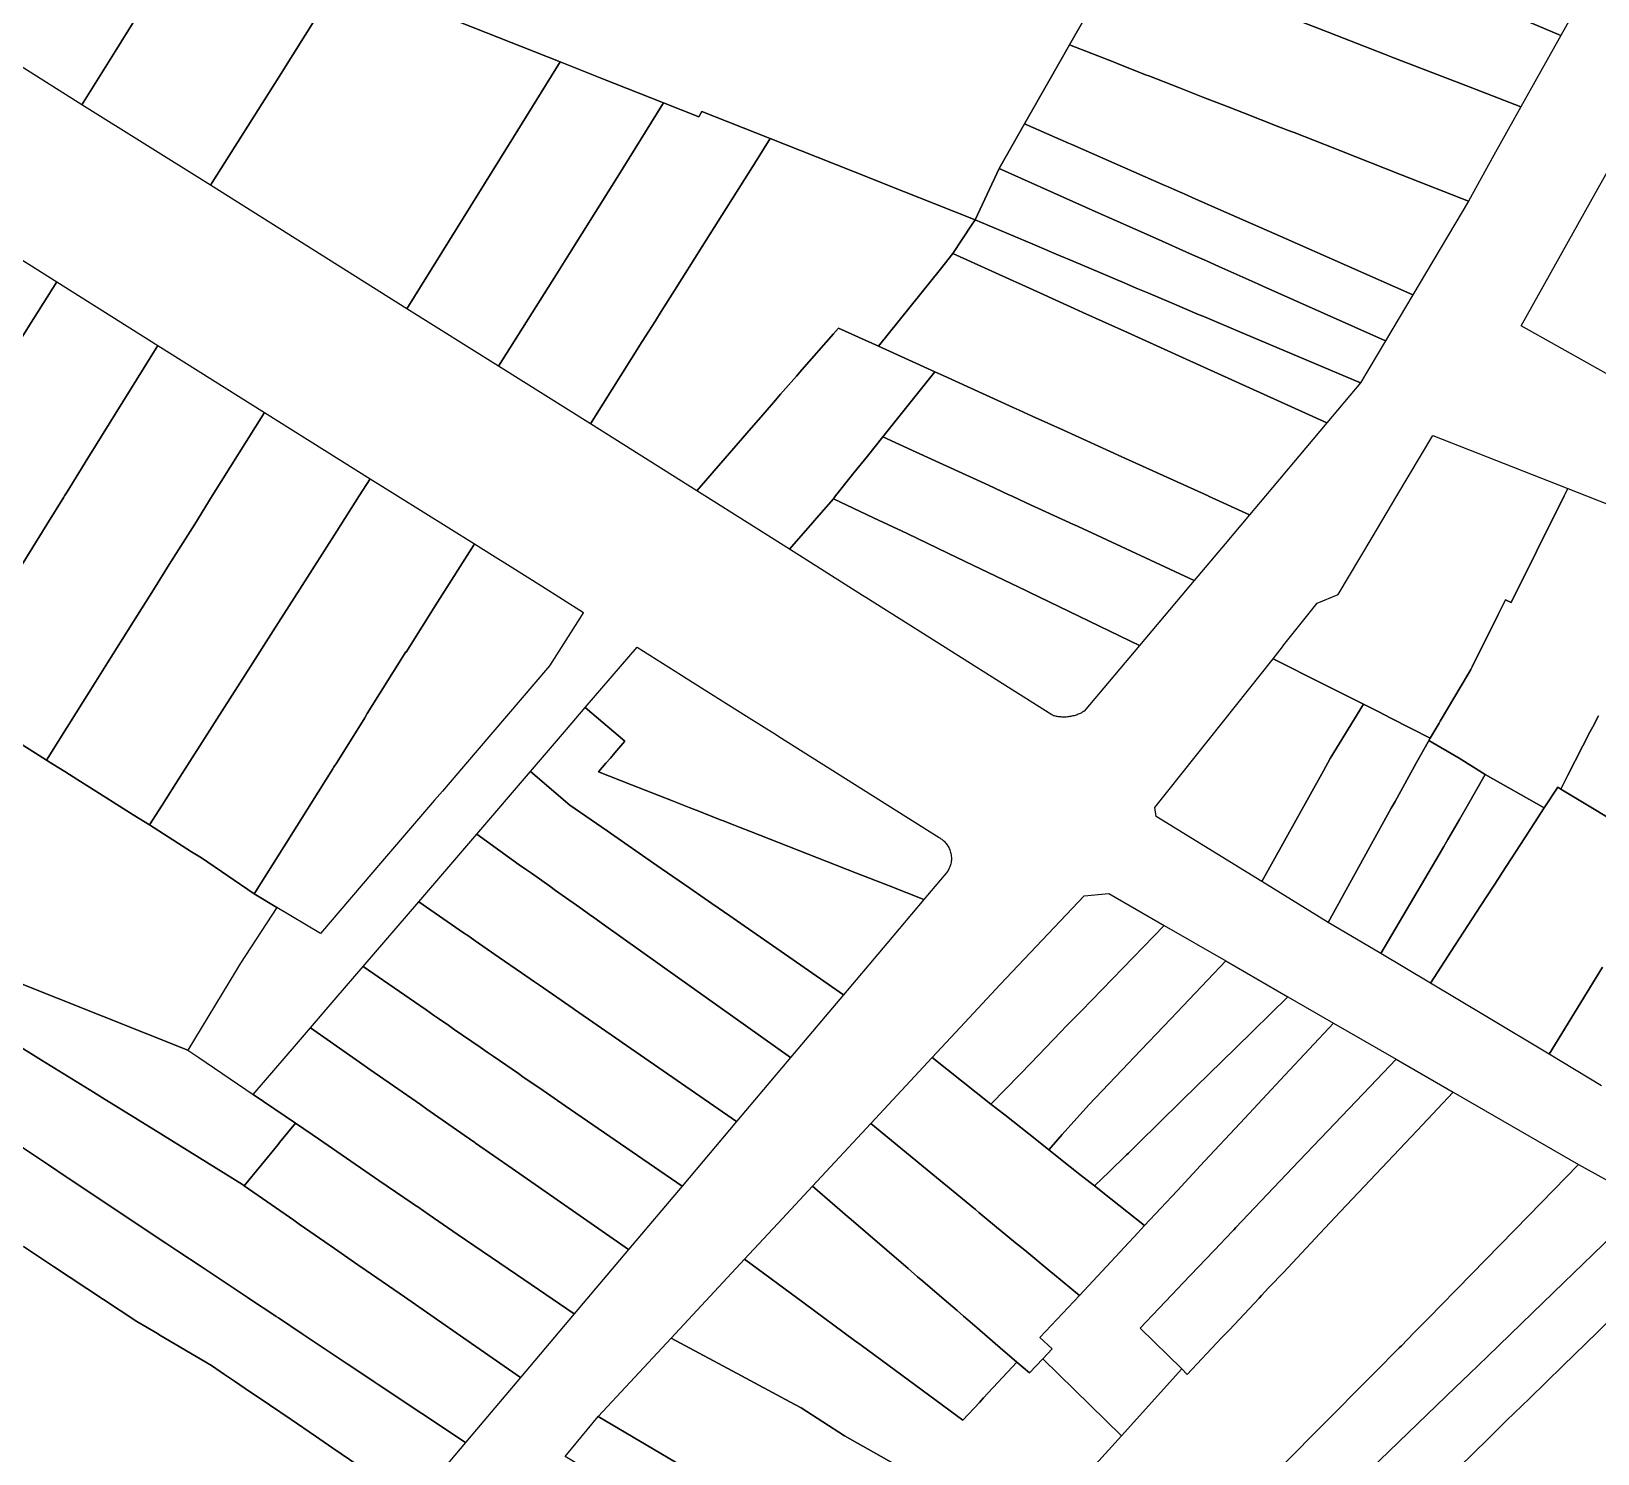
# Model space of a CAD drawing. Header units: metres. Extents: x 3 to 1005126, y 39 to 4383651.
# Drawn here: x 490286.3 to 490400.9, y 4371225.2 to 4371329.2 of the extents above; entities that cross this region are included whole.
import ezdxf

# ---------------------------------------------------------------- set-up
doc = ezdxf.new("R2010")
doc.units = ezdxf.units.M
doc.header["$MEASUREMENT"] = 0
doc.layers.add('TM_Llucmajor', color=7, linetype='Continuous')

msp = doc.modelspace()

# ---------------------------------------------------------------- linework, layer by layer
at = {"layer": 'TM_Llucmajor', "linetype": 'Continuous', "flags": 128}
for points in [[(490290.05, 4371323.83), (490280.62, 4371329.76), (490283.33, 4371334), (490284.89, 4371336.43), (490285.51, 4371337.41), (490288.17, 4371341.58), (490292.08, 4371340.03), (490292.46, 4371339.88), (490295.13, 4371338.82), (490296.61, 4371338.23), (490298.52, 4371337.47), (490297.32, 4371335.53), (490296.71, 4371334.56), (490294.91, 4371331.66), (490292.47, 4371327.73), (490290.05, 4371323.83)], [(490299.44, 4371317.94), (490290.05, 4371323.83), (490292.47, 4371327.73), (490294.91, 4371331.66), (490296.71, 4371334.56), (490297.32, 4371335.53), (490298.52, 4371337.47), (490301.8, 4371336.17), (490306.54, 4371334.29), (490306.85, 4371334.17), (490309.12, 4371333.27), (490308.11, 4371331.66), (490307.51, 4371330.72), (490307.4, 4371330.55), (490304.44, 4371325.85), (490299.44, 4371317.94)], [(490408.3, 4371300.35), (490395.26, 4371307.67), (490400.35, 4371316.74), (490403.59, 4371322.5), (490406.01, 4371326.54), (490409.94, 4371333.72), (490412.12, 4371337.7), (490419.84, 4371332.94), (490419.91, 4371332.9), (490423.3, 4371330.81), (490423.78, 4371330.52), (490421.86, 4371326.38), (490421.7, 4371326.02), (490418.51, 4371319.13), (490416.49, 4371315.44), (490416.32, 4371315.13), (490415.78, 4371314.15), (490413.36, 4371309.72), (490408.3, 4371300.35)], [(490313.8, 4371308.92), (490299.44, 4371317.94), (490304.44, 4371325.85), (490307.4, 4371330.55), (490307.51, 4371330.72), (490308.11, 4371331.66), (490309.12, 4371333.27), (490312.3, 4371332.01), (490325.02, 4371326.96), (490321.6, 4371321.46), (490313.8, 4371308.92)], [(490362.41, 4371320.91), (490362.17, 4371321.02), (490358.97, 4371322.43), (490360.74, 4371325.54), (490362.26, 4371328.21), (490365.52, 4371326.93), (490365.85, 4371326.8), (490367.88, 4371326), (490368.04, 4371325.94), (490370.28, 4371325.07), (490372, 4371324.39), (490373.84, 4371323.67), (490374.98, 4371323.23), (490377.56, 4371322.22), (490378.46, 4371321.87), (490378.67, 4371321.79), (490381.64, 4371320.62), (490382.02, 4371320.47), (490386.58, 4371318.68), (490391.41, 4371316.79), (490387.35, 4371309.94), (490377.64, 4371314.21), (490373.71, 4371315.94), (490372.48, 4371316.49), (490371.26, 4371317.02), (490370.84, 4371317.21), (490369.9, 4371317.62), (490369.46, 4371317.82), (490369.22, 4371317.92), (490362.41, 4371320.91)], [(490320.51, 4371304.71), (490313.8, 4371308.92), (490321.6, 4371321.46), (490325.02, 4371326.96), (490328.06, 4371325.75), (490332.57, 4371323.96), (490329.19, 4371318.52), (490328.52, 4371317.45), (490325.69, 4371312.95), (490324.71, 4371311.39), (490320.51, 4371304.71)], [(490327.22, 4371300.5), (490320.51, 4371304.71), (490324.71, 4371311.39), (490325.69, 4371312.95), (490328.52, 4371317.45), (490329.19, 4371318.52), (490332.57, 4371323.96), (490335.14, 4371322.94), (490335.37, 4371323.34), (490340.37, 4371321.36), (490339.36, 4371319.76), (490335.39, 4371313.46), (490333.36, 4371310.24), (490332.4, 4371308.71), (490331.97, 4371308.04), (490331.01, 4371306.52), (490327.22, 4371300.5)], [(490365.56, 4371315.39), (490364.12, 4371316.03), (490357.1, 4371319.16), (490358.97, 4371322.43), (490362.17, 4371321.02), (490362.41, 4371320.91), (490369.22, 4371317.92), (490369.46, 4371317.82), (490369.9, 4371317.62), (490370.84, 4371317.21), (490371.26, 4371317.02), (490372.48, 4371316.49), (490373.71, 4371315.94), (490377.64, 4371314.21), (490387.35, 4371309.94), (490385.36, 4371306.57), (490376.38, 4371310.57), (490376.02, 4371310.73), (490373.17, 4371312), (490372.26, 4371312.41), (490371.24, 4371312.86), (490368.53, 4371314.07), (490365.56, 4371315.39)], [(490335, 4371295.61), (490327.22, 4371300.5), (490331.01, 4371306.52), (490331.97, 4371308.04), (490332.4, 4371308.71), (490333.36, 4371310.24), (490335.39, 4371313.46), (490339.36, 4371319.76), (490340.37, 4371321.36), (490343.74, 4371320.03), (490346.46, 4371318.95), (490350.18, 4371317.47), (490352.41, 4371316.59), (490355.34, 4371315.42), (490355.09, 4371315.03), (490353.73, 4371312.95), (490352.82, 4371311.82), (490348.28, 4371306.18), (490345.37, 4371307.5), (490344.99, 4371307.09), (490342.68, 4371304.44), (490342.3, 4371303.99), (490341.13, 4371302.66), (490340.76, 4371302.23), (490340, 4371301.36), (490338.67, 4371299.83), (490335, 4371295.61)], [(490360.2, 4371313.36), (490359.52, 4371313.65), (490355.34, 4371315.42), (490357.1, 4371319.16), (490364.12, 4371316.03), (490365.56, 4371315.39), (490368.53, 4371314.07), (490371.24, 4371312.86), (490372.26, 4371312.41), (490373.17, 4371312), (490376.02, 4371310.73), (490376.38, 4371310.57), (490385.36, 4371306.57), (490383.53, 4371303.49), (490374.59, 4371307.27), (490372.08, 4371308.34), (490371.74, 4371308.48), (490369.76, 4371309.32), (490367.97, 4371310.07), (490367.13, 4371310.43), (490366.41, 4371310.74), (490364.46, 4371311.56), (490362.57, 4371312.36), (490361.27, 4371312.91), (490360.2, 4371313.36)], [(490267.57, 4371288.46), (490264.59, 4371290.34), (490265.78, 4371292.24), (490267.65, 4371295.23), (490270.61, 4371299.96), (490270.97, 4371300.54), (490273.41, 4371304.45), (490275.27, 4371307.43), (490277.89, 4371311.62), (490280.47, 4371315.75), (490288.22, 4371310.88), (490286.5, 4371308.17), (490285.6, 4371306.74), (490283, 4371302.64), (490281.52, 4371300.3), (490280.02, 4371297.93), (490279.27, 4371296.75), (490278.83, 4371296.06), (490278.68, 4371295.82), (490278.3, 4371295.23), (490277.58, 4371294.09), (490273.81, 4371288.15), (490272.17, 4371285.56), (490267.57, 4371288.46)], [(490358.12, 4371310.96), (490353.73, 4371312.95), (490355.09, 4371315.03), (490355.34, 4371315.42), (490359.52, 4371313.65), (490360.2, 4371313.36), (490361.27, 4371312.91), (490362.57, 4371312.36), (490364.46, 4371311.56), (490366.41, 4371310.74), (490367.13, 4371310.43), (490367.97, 4371310.07), (490369.76, 4371309.32), (490371.74, 4371308.48), (490372.08, 4371308.34), (490374.59, 4371307.27), (490383.53, 4371303.49), (490381.07, 4371300.57), (490370.79, 4371305.23), (490366.49, 4371307.17), (490363.23, 4371308.65), (490362.59, 4371308.94), (490358.79, 4371310.66), (490358.12, 4371310.96)], [(490352.4, 4371304.3), (490348.28, 4371306.18), (490352.82, 4371311.82), (490353.73, 4371312.95), (490358.12, 4371310.96), (490358.79, 4371310.66), (490362.59, 4371308.94), (490363.23, 4371308.65), (490366.49, 4371307.17), (490370.79, 4371305.23), (490381.07, 4371300.57), (490376.57, 4371295.23), (490375.41, 4371293.85), (490372.41, 4371295.22), (490372.39, 4371295.23), (490366.08, 4371298.09), (490361.8, 4371300.03), (490359.53, 4371301.07), (490358.56, 4371301.51), (490358.14, 4371301.7), (490353.07, 4371304), (490352.4, 4371304.3)], [(490335.6, 4371295.23), (490335, 4371295.61), (490338.67, 4371299.83), (490340, 4371301.36), (490340.76, 4371302.23), (490341.13, 4371302.66), (490342.3, 4371303.99), (490342.68, 4371304.44), (490344.99, 4371307.09), (490345.37, 4371307.5), (490348.28, 4371306.18), (490352.4, 4371304.3), (490348.61, 4371299.56), (490347.47, 4371298.14), (490346.49, 4371296.91), (490345.15, 4371295.23), (490344.99, 4371295.03), (490343.76, 4371293.61), (490343.46, 4371293.27), (490341.78, 4371291.33), (490335.6, 4371295.23)], [(490282.28, 4371279.19), (490279.8, 4371280.75), (490281.43, 4371283.37), (490284.19, 4371287.83), (490284.6, 4371288.49), (490287.48, 4371293.14), (490288.73, 4371295.15), (490288.78, 4371295.23), (490288.97, 4371295.54), (490290.49, 4371298), (490295.6, 4371306.24), (490303.4, 4371301.33), (490299.58, 4371295.23), (490298.29, 4371293.18), (490296.43, 4371290.23), (490295.27, 4371288.38), (490293.81, 4371286.05), (490291.92, 4371283.04), (490291.06, 4371281.68), (490288.96, 4371278.33), (490287.45, 4371275.92), (490282.28, 4371279.19)], [(490351.05, 4371298.44), (490348.61, 4371299.56), (490352.4, 4371304.3), (490353.07, 4371304), (490358.14, 4371301.7), (490358.56, 4371301.51), (490359.53, 4371301.07), (490361.8, 4371300.03), (490366.08, 4371298.09), (490372.39, 4371295.23), (490372.41, 4371295.22), (490375.41, 4371293.85), (490373.62, 4371291.73), (490371.37, 4371289.06), (490363.19, 4371292.84), (490362.61, 4371293.11), (490362.54, 4371293.14), (490359.09, 4371294.73), (490358.01, 4371295.23), (490357.81, 4371295.32), (490356.32, 4371296.01), (490353.02, 4371297.53), (490351.05, 4371298.44)], [(490293.79, 4371271.93), (490290.59, 4371273.95), (490289.76, 4371274.47), (490288.79, 4371275.08), (490287.91, 4371275.63), (490287.45, 4371275.92), (490288.96, 4371278.33), (490291.06, 4371281.68), (490291.92, 4371283.04), (490293.81, 4371286.05), (490295.27, 4371288.38), (490296.43, 4371290.23), (490298.29, 4371293.18), (490299.58, 4371295.23), (490303.4, 4371301.33), (490311.12, 4371296.48), (490310.32, 4371295.23), (490308.69, 4371292.66), (490305.98, 4371288.42), (490304.04, 4371285.37), (490302.37, 4371282.76), (490301.42, 4371281.27), (490300.48, 4371279.79), (490297.21, 4371274.67), (490295.91, 4371272.63), (490294.98, 4371271.18), (490293.79, 4371271.93)], [(490347.93, 4371293.64), (490344.99, 4371295.03), (490345.15, 4371295.23), (490346.49, 4371296.91), (490347.47, 4371298.14), (490348.61, 4371299.56), (490351.05, 4371298.44), (490353.02, 4371297.53), (490356.32, 4371296.01), (490357.81, 4371295.32), (490358.01, 4371295.23), (490359.09, 4371294.73), (490362.54, 4371293.14), (490362.61, 4371293.11), (490363.19, 4371292.84), (490371.37, 4371289.06), (490367.36, 4371284.31), (490359.31, 4371288.19), (490359.1, 4371288.29), (490354.63, 4371290.44), (490353.35, 4371291.06), (490350.39, 4371292.48), (490347.93, 4371293.64)], [(490380.83, 4371281.47), (490377.13, 4371283.32), (490377.83, 4371284.21), (490377.93, 4371284.34), (490380.35, 4371287.39), (490381.89, 4371288.02), (490384.38, 4371292.2), (490386.19, 4371295.23), (490388.82, 4371299.65), (490398.68, 4371295.77), (490398.41, 4371295.23), (490396.4, 4371291.18), (490394.55, 4371287.45), (490394.12, 4371287.65), (490393.59, 4371286.57), (490391.7, 4371282.75), (490391.62, 4371282.6), (490391.59, 4371282.54), (490391.42, 4371282.26), (490389.35, 4371278.76), (490389.27, 4371278.62), (490388.62, 4371277.52), (490385.8, 4371278.97), (490384.81, 4371279.48), (490383.74, 4371280.02), (490380.83, 4371281.47)], [(490313.11, 4371295.23), (490318.76, 4371291.73), (490318.73, 4371291.69), (490316.04, 4371287.46), (490313.76, 4371283.82), (490313.72, 4371283.84), (490310.91, 4371279.32), (490310.72, 4371279.02), (490308.71, 4371275.77), (490308.45, 4371275.38), (490308.38, 4371275.28), (490307.32, 4371273.59), (490304.98, 4371269.86), (490304.81, 4371269.59), (490302.73, 4371266.29), (490302.64, 4371266.14), (490298.79, 4371268.77), (490298.07, 4371269.23), (490294.98, 4371271.18), (490295.91, 4371272.63), (490297.21, 4371274.67), (490300.48, 4371279.79), (490301.42, 4371281.27), (490302.37, 4371282.76), (490304.04, 4371285.37), (490305.98, 4371288.42), (490308.69, 4371292.66), (490310.32, 4371295.23), (490311.12, 4371296.48), (490313.11, 4371295.23)], [(490347.11, 4371287.96), (490341.78, 4371291.33), (490343.46, 4371293.27), (490343.76, 4371293.61), (490344.99, 4371295.03), (490347.93, 4371293.64), (490350.39, 4371292.48), (490353.35, 4371291.06), (490354.63, 4371290.44), (490359.1, 4371288.29), (490359.31, 4371288.19), (490367.36, 4371284.31), (490363.33, 4371279.51), (490363.27, 4371279.47), (490363.21, 4371279.43), (490363.15, 4371279.4), (490363.09, 4371279.36), (490363.02, 4371279.33), (490362.95, 4371279.3), (490362.88, 4371279.27), (490362.81, 4371279.24), (490362.73, 4371279.21), (490362.66, 4371279.19), (490362.58, 4371279.17), (490362.5, 4371279.15), (490362.42, 4371279.13), (490362.34, 4371279.11), (490362.26, 4371279.1), (490362.18, 4371279.09), (490362.1, 4371279.08), (490362.01, 4371279.07), (490361.93, 4371279.07), (490361.85, 4371279.07), (490361.77, 4371279.07), (490361.69, 4371279.07), (490361.61, 4371279.08), (490361.53, 4371279.08), (490361.45, 4371279.09), (490361.37, 4371279.11), (490361.3, 4371279.12), (490361.23, 4371279.14), (490361.15, 4371279.15), (490361.08, 4371279.17), (490361.02, 4371279.2), (490360.95, 4371279.22), (490350.46, 4371285.85), (490347.35, 4371287.81), (490347.11, 4371287.96)], [(490326.46, 4371286.29), (490324.23, 4371282.82), (490321.08, 4371279.14), (490317.94, 4371275.45), (490316.4, 4371273.66), (490315.83, 4371272.99), (490313.93, 4371270.77), (490312.03, 4371268.56), (490309.76, 4371265.9), (490307.48, 4371263.25), (490304.3, 4371265.15), (490302.64, 4371266.14), (490302.73, 4371266.29), (490304.81, 4371269.59), (490304.98, 4371269.86), (490307.32, 4371273.59), (490308.38, 4371275.28), (490308.45, 4371275.38), (490308.71, 4371275.77), (490310.72, 4371279.02), (490310.91, 4371279.32), (490313.72, 4371283.84), (490313.76, 4371283.82), (490316.04, 4371287.46), (490318.73, 4371291.69), (490318.76, 4371291.73), (490320.06, 4371290.91), (490321.36, 4371290.09), (490323.64, 4371288.65), (490325.18, 4371287.68), (490326.72, 4371286.71), (490326.7, 4371286.68), (490326.46, 4371286.29)], [(490329.73, 4371277.3), (490326.85, 4371279.76), (490330.64, 4371284.17), (490333.87, 4371282.13), (490334.23, 4371281.91), (490338.64, 4371279.13), (490340.82, 4371277.76), (490341.01, 4371277.64), (490352.71, 4371270.27), (490352.78, 4371270.23), (490352.85, 4371270.18), (490352.91, 4371270.14), (490352.98, 4371270.08), (490353.05, 4371270.03), (490353.11, 4371269.97), (490353.17, 4371269.9), (490353.23, 4371269.83), (490353.28, 4371269.76), (490353.33, 4371269.69), (490353.38, 4371269.61), (490353.42, 4371269.53), (490353.46, 4371269.44), (490353.5, 4371269.36), (490353.53, 4371269.27), (490353.55, 4371269.18), (490353.58, 4371269.09), (490353.59, 4371268.99), (490353.6, 4371268.9), (490353.61, 4371268.81), (490353.61, 4371268.71), (490353.61, 4371268.62), (490353.6, 4371268.53), (490353.59, 4371268.44), (490353.57, 4371268.35), (490353.55, 4371268.27), (490353.52, 4371268.19), (490353.5, 4371268.11), (490353.46, 4371268.03), (490353.43, 4371267.95), (490353.39, 4371267.88), (490353.35, 4371267.81), (490351.6, 4371265.74), (490349.01, 4371266.76), (490346.68, 4371267.67), (490341.66, 4371269.63), (490338.92, 4371270.71), (490338.18, 4371271), (490337.69, 4371271.19), (490336.88, 4371271.5), (490336.78, 4371271.54), (490335.27, 4371272.14), (490334.44, 4371272.46), (490333.23, 4371272.94), (490330.23, 4371274.11), (490327.81, 4371275.06), (490328.35, 4371275.69), (490328.68, 4371276.07), (490329, 4371276.45), (490329.73, 4371277.3)], [(490376.3, 4371267.04), (490368.59, 4371271.79), (490368.49, 4371272.46), (490374.39, 4371279.86), (490377.13, 4371283.32), (490380.83, 4371281.47), (490383.74, 4371280.02), (490381.31, 4371276.03), (490380.82, 4371275.14), (490378.79, 4371271.5), (490376.3, 4371267.04)], [(490381.15, 4371264.06), (490376.3, 4371267.04), (490378.79, 4371271.5), (490380.82, 4371275.14), (490381.31, 4371276.03), (490383.74, 4371280.02), (490384.81, 4371279.48), (490385.8, 4371278.97), (490388.62, 4371277.52), (490388.52, 4371277.35), (490388.47, 4371277.27), (490387.63, 4371275.75), (490386.05, 4371272.9), (490385.77, 4371272.4), (490381.15, 4371264.06)], [(490329.74, 4371269.86), (490328.44, 4371270.76), (490325.72, 4371272.64), (490322.85, 4371275.1), (490325.48, 4371278.16), (490326.85, 4371279.76), (490329.73, 4371277.3), (490329, 4371276.45), (490328.68, 4371276.07), (490328.35, 4371275.69), (490327.81, 4371275.06), (490330.23, 4371274.11), (490333.23, 4371272.94), (490334.44, 4371272.46), (490335.27, 4371272.14), (490336.78, 4371271.54), (490336.88, 4371271.5), (490337.69, 4371271.19), (490338.18, 4371271), (490338.92, 4371270.71), (490341.66, 4371269.63), (490346.68, 4371267.67), (490349.01, 4371266.76), (490351.6, 4371265.74), (490348.89, 4371262.52), (490345.73, 4371258.77), (490341.73, 4371261.54), (490337.9, 4371264.2), (490337.42, 4371264.53), (490336.1, 4371265.44), (490335.54, 4371265.83), (490334.48, 4371266.57), (490333.7, 4371267.11), (490332.4, 4371268.01), (490332.08, 4371268.23), (490330.78, 4371269.13), (490329.74, 4371269.86)], [(490385.02, 4371261.78), (490381.15, 4371264.06), (490385.77, 4371272.4), (490386.05, 4371272.9), (490387.63, 4371275.75), (490388.47, 4371277.27), (490388.52, 4371277.35), (490390.73, 4371276.06), (490392.65, 4371274.86), (490391.33, 4371272.56), (490390.76, 4371271.58), (490389.91, 4371270.11), (490389.62, 4371269.61), (490389.03, 4371268.6), (490385.02, 4371261.78)], [(490322.02, 4371268.28), (490321.31, 4371268.79), (490318.91, 4371270.5), (490322.85, 4371275.1), (490325.72, 4371272.64), (490328.44, 4371270.76), (490329.74, 4371269.86), (490330.78, 4371269.13), (490332.08, 4371268.23), (490332.4, 4371268.01), (490333.7, 4371267.11), (490334.48, 4371266.57), (490335.54, 4371265.83), (490336.1, 4371265.44), (490337.42, 4371264.53), (490337.9, 4371264.2), (490341.73, 4371261.54), (490345.73, 4371258.77), (490341.86, 4371254.18), (490333.6, 4371260.05), (490328.18, 4371263.91), (490327.47, 4371264.41), (490327.16, 4371264.63), (490326.44, 4371265.14), (490325.16, 4371266.05), (490324.67, 4371266.4), (490324.25, 4371266.7), (490322.91, 4371267.65), (490322.55, 4371267.91), (490322.02, 4371268.28)], [(490388.65, 4371259.63), (490385.02, 4371261.78), (490389.03, 4371268.6), (490389.62, 4371269.61), (490389.91, 4371270.11), (490390.76, 4371271.58), (490391.33, 4371272.56), (490392.65, 4371274.86), (490396.95, 4371272.43), (490395.54, 4371270.25), (490393.86, 4371267.65), (490393.65, 4371267.33), (490392.32, 4371265.29), (490390.42, 4371262.36), (490388.65, 4371259.63)], [(490317.95, 4371263.3), (490314.67, 4371265.57), (490318.91, 4371270.5), (490321.31, 4371268.79), (490322.02, 4371268.28), (490322.55, 4371267.91), (490322.91, 4371267.65), (490324.25, 4371266.7), (490324.67, 4371266.4), (490325.16, 4371266.05), (490326.44, 4371265.14), (490327.16, 4371264.63), (490327.47, 4371264.41), (490328.18, 4371263.91), (490333.6, 4371260.05), (490341.86, 4371254.18), (490337.9, 4371249.5), (490329.54, 4371255.29), (490329.37, 4371255.4), (490326.06, 4371257.69), (490325.95, 4371257.77), (490324.44, 4371258.81), (490323.49, 4371259.47), (490323.27, 4371259.62), (490323.14, 4371259.71), (490322.18, 4371260.38), (490320.56, 4371261.5), (490318.8, 4371262.72), (490318.71, 4371262.78), (490318.25, 4371263.1), (490317.95, 4371263.3)], [(490356.5, 4371250.78), (490352.21, 4371254.18), (490354.26, 4371256.39), (490357.17, 4371259.52), (490363.33, 4371265.99), (490365.12, 4371266.18), (490369.18, 4371263.84), (490363.12, 4371257.6), (490362.04, 4371256.49), (490361.61, 4371256.05), (490359.41, 4371253.78), (490358.63, 4371252.97), (490356.5, 4371250.78)], [(490314.75, 4371257.98), (490310.61, 4371260.83), (490314.67, 4371265.57), (490317.95, 4371263.3), (490318.25, 4371263.1), (490318.71, 4371262.78), (490318.8, 4371262.72), (490320.56, 4371261.5), (490322.18, 4371260.38), (490323.14, 4371259.71), (490323.27, 4371259.62), (490323.49, 4371259.47), (490324.44, 4371258.81), (490325.95, 4371257.77), (490326.06, 4371257.69), (490329.37, 4371255.4), (490329.54, 4371255.29), (490337.9, 4371249.5), (490333.92, 4371244.78), (490325.38, 4371250.66), (490323.76, 4371251.77), (490322.29, 4371252.78), (490321.97, 4371253.01), (490320.11, 4371254.28), (490319.68, 4371254.58), (490319.16, 4371254.94), (490317.27, 4371256.24), (490316.87, 4371256.52), (490316.11, 4371257.04), (490315.75, 4371257.29), (490315.21, 4371257.66), (490314.75, 4371257.98)], [(490359.85, 4371248.14), (490357.51, 4371249.99), (490356.5, 4371250.78), (490358.63, 4371252.97), (490359.41, 4371253.78), (490361.61, 4371256.05), (490362.04, 4371256.49), (490363.12, 4371257.6), (490369.18, 4371263.84), (490373.68, 4371261.24), (490369.65, 4371257.01), (490366.95, 4371254.18), (490366.58, 4371253.79), (490363.66, 4371250.72), (490361.72, 4371248.55), (490360.73, 4371247.44), (490359.85, 4371248.14)], [(490311.1, 4371253.32), (490310.34, 4371253.85), (490306.75, 4371256.35), (490308.64, 4371258.55), (490310.61, 4371260.83), (490314.75, 4371257.98), (490315.21, 4371257.66), (490315.75, 4371257.29), (490316.11, 4371257.04), (490316.87, 4371256.52), (490317.27, 4371256.24), (490319.16, 4371254.94), (490319.68, 4371254.58), (490320.11, 4371254.28), (490321.97, 4371253.01), (490322.29, 4371252.78), (490323.76, 4371251.77), (490325.38, 4371250.66), (490333.92, 4371244.78), (490330.01, 4371240.14), (490321.51, 4371246.06), (490318.83, 4371247.93), (490318.77, 4371247.97), (490318, 4371248.51), (490315.27, 4371250.41), (490314.8, 4371250.74), (490312.82, 4371252.12), (490311.1, 4371253.32)], [(490364.07, 4371244.8), (490363, 4371245.64), (490362.29, 4371246.2), (490360.73, 4371247.44), (490361.72, 4371248.55), (490363.66, 4371250.72), (490366.58, 4371253.79), (490366.95, 4371254.18), (490369.65, 4371257.01), (490373.68, 4371261.24), (490378.22, 4371258.62), (490374.39, 4371254.87), (490370.52, 4371251.08), (490368.71, 4371249.3), (490367.4, 4371248.02), (490366.56, 4371247.2), (490366.42, 4371247.06), (490365.14, 4371245.83), (490364.07, 4371244.8)], [(490287.09, 4371254), (490283.13, 4371256.45), (490285.19, 4371259.75), (490294.66, 4371255.97), (490297.8, 4371254.72), (490298.59, 4371254.18), (490302.56, 4371251.47), (490305.65, 4371249.38), (490304.5, 4371247.97), (490304.39, 4371247.83), (490301.92, 4371244.8), (490301.79, 4371244.89), (490295.31, 4371248.91), (490291.56, 4371251.23), (490290.9, 4371251.64), (490287.09, 4371254)], [(490367.74, 4371241.91), (490365.26, 4371243.86), (490364.07, 4371244.8), (490365.14, 4371245.83), (490366.42, 4371247.06), (490366.56, 4371247.2), (490367.4, 4371248.02), (490368.71, 4371249.3), (490370.52, 4371251.08), (490374.39, 4371254.87), (490378.22, 4371258.62), (490381.56, 4371256.7), (490378, 4371252.89), (490374.72, 4371249.38), (490372.13, 4371246.61), (490370.11, 4371244.45), (490367.74, 4371241.91)], [(490305.65, 4371249.38), (490302.56, 4371251.47), (490305.73, 4371255.16), (490306.75, 4371256.35), (490310.34, 4371253.85), (490311.1, 4371253.32), (490312.82, 4371252.12), (490314.8, 4371250.74), (490315.27, 4371250.41), (490318, 4371248.51), (490318.77, 4371247.97), (490318.83, 4371247.93), (490321.51, 4371246.06), (490330.01, 4371240.14), (490326.04, 4371235.44), (490321.83, 4371238.32), (490317.49, 4371241.28), (490315.44, 4371242.68), (490314.61, 4371243.26), (490314.37, 4371243.42), (490314.2, 4371243.53), (490311.75, 4371245.19), (490307.34, 4371248.23), (490306.87, 4371248.55), (490305.65, 4371249.38)], [(490360.29, 4371232.16), (490360.98, 4371232.89), (490360.09, 4371233.72), (490362.97, 4371236.8), (490366.26, 4371240.33), (490366.56, 4371240.65), (490366.97, 4371241.08), (490367.74, 4371241.91), (490370.11, 4371244.45), (490372.13, 4371246.61), (490374.72, 4371249.38), (490378, 4371252.89), (490381.56, 4371256.7), (490386.13, 4371254.06), (490384.23, 4371252.07), (490379.04, 4371246.62), (490377.17, 4371244.65), (490374.41, 4371241.75), (490374.27, 4371241.6), (490373.57, 4371240.87), (490373.35, 4371240.64), (490370.54, 4371237.68), (490370.17, 4371237.3), (490367.41, 4371234.4), (490370.45, 4371231.43), (490366.04, 4371226.53), (490360.29, 4371232.16)], [(490355.37, 4371243.08), (490353.06, 4371244.97), (490351.85, 4371245.97), (490347.73, 4371249.36), (490352.21, 4371254.18), (490356.5, 4371250.78), (490357.51, 4371249.99), (490359.85, 4371248.14), (490360.73, 4371247.44), (490362.29, 4371246.2), (490363, 4371245.64), (490364.07, 4371244.8), (490365.26, 4371243.86), (490367.74, 4371241.91), (490366.97, 4371241.08), (490366.56, 4371240.65), (490366.26, 4371240.33), (490362.97, 4371236.8), (490361.15, 4371238.31), (490360.77, 4371238.62), (490359.13, 4371239.97), (490358.73, 4371240.3), (490358.3, 4371240.65), (490356.21, 4371242.38), (490355.63, 4371242.86), (490355.37, 4371243.08)], [(490370.45, 4371231.43), (490367.41, 4371234.4), (490370.17, 4371237.3), (490370.54, 4371237.68), (490373.35, 4371240.64), (490373.57, 4371240.87), (490374.27, 4371241.6), (490374.41, 4371241.75), (490377.17, 4371244.65), (490379.04, 4371246.62), (490384.23, 4371252.07), (490386.13, 4371254.06), (490390.29, 4371251.66), (490387.66, 4371248.86), (490382.07, 4371242.93), (490380.56, 4371241.32), (490377.89, 4371238.48), (490377.73, 4371238.31), (490377.05, 4371237.59), (490376.81, 4371237.34), (490376.29, 4371236.79), (490376.11, 4371236.6), (490373.94, 4371234.29), (490373.65, 4371233.99), (490373.37, 4371233.69), (490370.86, 4371231.02), (490370.45, 4371231.43)], [(490305.54, 4371242.29), (490301.92, 4371244.8), (490304.39, 4371247.83), (490304.5, 4371247.97), (490305.65, 4371249.38), (490306.87, 4371248.55), (490307.34, 4371248.23), (490311.75, 4371245.19), (490314.2, 4371243.53), (490314.37, 4371243.42), (490314.61, 4371243.26), (490315.44, 4371242.68), (490317.49, 4371241.28), (490321.83, 4371238.32), (490326.04, 4371235.44), (490322.11, 4371230.79), (490317.97, 4371233.66), (490313.62, 4371236.68), (490310.84, 4371238.61), (490310.75, 4371238.67), (490310.23, 4371239.03), (490308.52, 4371240.22), (490306.72, 4371241.47), (490305.94, 4371242.01), (490305.54, 4371242.29)], [(490345.09, 4371243.37), (490343.46, 4371244.77), (490347.73, 4371249.36), (490351.85, 4371245.97), (490353.06, 4371244.97), (490355.37, 4371243.08), (490355.63, 4371242.86), (490356.21, 4371242.38), (490358.3, 4371240.65), (490358.73, 4371240.3), (490359.13, 4371239.97), (490360.77, 4371238.62), (490361.15, 4371238.31), (490362.97, 4371236.8), (490360.09, 4371233.72), (490360.98, 4371232.89), (490360.29, 4371232.16), (490359.33, 4371231.13), (490358.41, 4371231.92), (490357.19, 4371232.96), (490356.82, 4371233.28), (490355.5, 4371234.42), (490354.82, 4371235), (490354.5, 4371235.28), (490354.03, 4371235.68), (490353.08, 4371236.5), (490351.52, 4371237.84), (490351.14, 4371238.16), (490350.45, 4371238.76), (490347.34, 4371241.44), (490346.11, 4371242.49), (490346.02, 4371242.57), (490345.09, 4371243.37)], [(490346.54, 4371233.51), (490342.85, 4371236.24), (490338.5, 4371239.45), (490341.27, 4371242.42), (490343.46, 4371244.77), (490345.09, 4371243.37), (490346.02, 4371242.57), (490346.11, 4371242.49), (490347.34, 4371241.44), (490350.45, 4371238.76), (490351.14, 4371238.16), (490351.52, 4371237.84), (490353.08, 4371236.5), (490354.03, 4371235.68), (490354.5, 4371235.28), (490354.82, 4371235), (490355.5, 4371234.42), (490356.82, 4371233.28), (490357.19, 4371232.96), (490358.41, 4371231.92), (490355.97, 4371229.3), (490355.66, 4371228.97), (490354.44, 4371227.67), (490347.02, 4371233.15), (490346.54, 4371233.51)], [(490342.63, 4371228.57), (490341.8, 4371229.02), (490338.26, 4371230.92), (490333.13, 4371233.67), (490338.5, 4371239.45), (490342.85, 4371236.24), (490346.54, 4371233.51), (490347.02, 4371233.15), (490354.44, 4371227.67), (490355.66, 4371228.97), (490355.97, 4371229.3), (490358.41, 4371231.92), (490359.33, 4371231.13), (490360.29, 4371232.16), (490366.04, 4371226.53), (490364.15, 4371224.43), (490361.97, 4371222.02), (490359.22, 4371218.99), (490357.06, 4371220.2), (490354.66, 4371221.55), (490353.22, 4371222.36), (490350.77, 4371223.73), (490345.81, 4371226.52), (490342.63, 4371228.57)], [(490336.95, 4371222.53), (490336.42, 4371222.84), (490327.79, 4371227.94), (490333.13, 4371233.67), (490338.26, 4371230.92), (490341.8, 4371229.02), (490342.63, 4371228.57), (490345.81, 4371226.52), (490350.77, 4371223.73), (490353.22, 4371222.36), (490354.66, 4371221.55), (490357.06, 4371220.2), (490359.22, 4371218.99), (490364.26, 4371216.15), (490364.43, 4371216.05), (490367.77, 4371214.17), (490361.73, 4371208.03), (490359.86, 4371209.12), (490349.94, 4371214.95), (490345.17, 4371217.74), (490343.82, 4371218.54), (490340.67, 4371220.37), (490339.52, 4371221.04), (490336.95, 4371222.53)], [(490331.53, 4371221.31), (490325.37, 4371225.01), (490327.79, 4371227.94), (490336.42, 4371222.84), (490336.95, 4371222.53), (490339.52, 4371221.04), (490340.67, 4371220.37), (490343.82, 4371218.54), (490345.17, 4371217.74), (490349.94, 4371214.95), (490359.86, 4371209.12), (490361.73, 4371208.03), (490360.77, 4371207.06), (490360.12, 4371206.4), (490358.73, 4371204.99), (490355.28, 4371207.07), (490341.74, 4371215.19), (490340.48, 4371215.95), (490338.19, 4371217.32), (490337.88, 4371217.51), (490337.48, 4371217.75), (490333.96, 4371219.86), (490332.96, 4371220.46), (490331.53, 4371221.31)]]:
    msp.add_lwpolyline(points, close=True, dxfattribs=at)
for points in [[(490364.74, 4371332.56), (490362.26, 4371328.21), (490360.74, 4371325.54), (490358.97, 4371322.43), (490357.1, 4371319.16), (490355.34, 4371315.42), (490352.41, 4371316.59), (490350.18, 4371317.47), (490346.46, 4371318.95), (490343.74, 4371320.03), (490340.37, 4371321.36), (490335.37, 4371323.34), (490335.14, 4371322.94), (490332.57, 4371323.96), (490328.06, 4371325.75), (490325.02, 4371326.96), (490312.3, 4371332.01)], [(490377.19, 4371330.67), (490381.16, 4371329.13), (490381.29, 4371329.08), (490385.29, 4371327.53), (490385.9, 4371327.29), (490391.53, 4371325.11), (490395.25, 4371323.67), (490393.28, 4371320.14), (490391.41, 4371316.79), (490386.58, 4371318.68), (490382.02, 4371320.47), (490381.64, 4371320.62), (490378.67, 4371321.79), (490378.46, 4371321.87), (490377.56, 4371322.22), (490374.98, 4371323.23), (490373.84, 4371323.67), (490372, 4371324.39), (490370.28, 4371325.07), (490368.04, 4371325.94), (490367.88, 4371326), (490365.85, 4371326.8), (490365.85, 4371326.8), (490365.52, 4371326.93), (490362.26, 4371328.21), (490364.74, 4371332.56)], [(490400.58, 4371333.23), (490398.16, 4371328.89), (490392.97, 4371331.07)], [(490392.97, 4371331.07), (490398.16, 4371328.89), (490395.25, 4371323.67), (490391.53, 4371325.11), (490385.9, 4371327.29), (490385.29, 4371327.53), (490381.29, 4371329.08), (490381.16, 4371329.13), (490377.19, 4371330.67)], [(490285.6, 4371306.74), (490286.5, 4371308.17), (490288.22, 4371310.88), (490291.12, 4371309.06), (490295.6, 4371306.24), (490290.49, 4371298), (490288.97, 4371295.54), (490288.78, 4371295.23), (490288.73, 4371295.15), (490287.48, 4371293.14), (490284.6, 4371288.49)], [(490400.92, 4371279.17), (490400.5, 4371278.35), (490400.32, 4371278.01), (490398.69, 4371274.83), (490398.17, 4371273.81), (490397.94, 4371273.95), (490396.95, 4371272.43), (490392.65, 4371274.86), (490390.73, 4371276.06), (490390.73, 4371276.06), (490388.52, 4371277.35), (490388.62, 4371277.52), (490389.27, 4371278.62), (490389.35, 4371278.76), (490391.42, 4371282.26), (490391.59, 4371282.54), (490391.62, 4371282.6), (490391.7, 4371282.75), (490393.59, 4371286.57), (490394.12, 4371287.65), (490394.55, 4371287.45), (490396.4, 4371291.18), (490398.41, 4371295.23), (490398.68, 4371295.77), (490400.05, 4371295.23), (490408.25, 4371292)], [(490282.28, 4371279.19), (490287.45, 4371275.92), (490287.91, 4371275.63), (490288.79, 4371275.08), (490289.76, 4371274.47), (490290.59, 4371273.95), (490293.79, 4371271.93), (490294.98, 4371271.18), (490298.07, 4371269.23), (490298.79, 4371268.77), (490302.64, 4371266.14), (490302.64, 4371266.14), (490304.3, 4371265.15), (490301.64, 4371261.08), (490301.27, 4371260.47), (490297.8, 4371254.72), (490294.66, 4371255.97), (490285.19, 4371259.75)], [(490403.43, 4371270.63), (490400.13, 4371272.63), (490400.13, 4371272.63), (490399.63, 4371272.93), (490398.17, 4371273.81), (490398.69, 4371274.83), (490400.32, 4371278.01), (490400.5, 4371278.35), (490400.92, 4371279.17)], [(490401.21, 4371260.78), (490399.64, 4371258.21), (490397.31, 4371254.42), (490392.77, 4371257.15), (490392.77, 4371257.15), (490388.65, 4371259.63), (490390.42, 4371262.36), (490392.32, 4371265.29), (490393.65, 4371267.33), (490393.86, 4371267.65), (490395.54, 4371270.25), (490396.95, 4371272.43), (490397.94, 4371273.95), (490398.17, 4371273.81), (490399.63, 4371272.93), (490400.13, 4371272.63), (490403.43, 4371270.63)], [(490401.15, 4371252.11), (490397.31, 4371254.42), (490399.64, 4371258.21), (490401.21, 4371260.78)], [(490283.13, 4371256.45), (490287.09, 4371254), (490290.9, 4371251.64), (490291.56, 4371251.23), (490295.31, 4371248.91), (490301.79, 4371244.89), (490301.92, 4371244.8), (490305.54, 4371242.29), (490305.94, 4371242.01), (490306.72, 4371241.47), (490308.52, 4371240.22), (490310.23, 4371239.03), (490310.75, 4371238.67), (490310.84, 4371238.61), (490313.62, 4371236.68), (490317.97, 4371233.66), (490322.11, 4371230.79), (490318.1, 4371226.04), (490311.71, 4371230.29), (490311.41, 4371230.49), (490310.43, 4371231.14), (490309.45, 4371231.8), (490306.16, 4371233.99), (490304.42, 4371235.15), (490304.26, 4371235.25), (490303.93, 4371235.47), (490302.59, 4371236.36), (490302.13, 4371236.66), (490301.03, 4371237.39), (490299.78, 4371238.22), (490298.76, 4371238.9), (490297.07, 4371240.02), (490296.18, 4371240.62), (490289.05, 4371245.36), (490288.89, 4371245.47), (490287.6, 4371246.33), (490283.86, 4371248.82)], [(490364.15, 4371224.43), (490366.04, 4371226.53), (490370.45, 4371231.43), (490370.86, 4371231.02), (490373.37, 4371233.69), (490373.65, 4371233.99), (490373.94, 4371234.29), (490376.11, 4371236.6), (490376.29, 4371236.79), (490376.81, 4371237.34), (490377.05, 4371237.59), (490377.73, 4371238.31), (490377.89, 4371238.48), (490380.56, 4371241.32), (490382.07, 4371242.93), (490387.66, 4371248.86), (490390.29, 4371251.66), (490399.47, 4371246.36), (490395.8, 4371242.61), (490390.58, 4371237.28), (490389.35, 4371236.01), (490388.61, 4371235.26), (490387.43, 4371234.06), (490386.52, 4371233.12), (490386.36, 4371232.96), (490384.57, 4371231.16), (490383.53, 4371230.11), (490381.46, 4371228.02), (490380.51, 4371227.06), (490371.4, 4371217.87)], [(490283.86, 4371248.82), (490287.6, 4371246.33), (490288.89, 4371245.47), (490289.05, 4371245.36), (490296.18, 4371240.62), (490297.07, 4371240.02), (490298.76, 4371238.9), (490299.78, 4371238.22), (490301.03, 4371237.39), (490302.13, 4371236.66), (490302.59, 4371236.36), (490303.93, 4371235.47), (490304.26, 4371235.25), (490304.42, 4371235.15), (490306.16, 4371233.99), (490309.45, 4371231.8), (490310.43, 4371231.14), (490311.41, 4371230.49), (490311.71, 4371230.29), (490318.1, 4371226.04), (490314.34, 4371221.59), (490308.39, 4371225.64), (490307.12, 4371226.51), (490305.34, 4371227.72), (490303.75, 4371228.8), (490301.98, 4371230), (490301.21, 4371230.52), (490300.48, 4371231.02), (490299.51, 4371231.66), (490295.74, 4371233.9), (490295.57, 4371234), (490294.05, 4371234.9), (490287.98, 4371238.91), (490285.78, 4371240.37)], [(490371.4, 4371217.87), (490380.51, 4371227.06), (490381.46, 4371228.02), (490383.53, 4371230.11), (490384.57, 4371231.16), (490386.36, 4371232.96), (490386.52, 4371233.12), (490387.43, 4371234.06), (490388.61, 4371235.26), (490389.35, 4371236.01), (490390.58, 4371237.28), (490395.8, 4371242.61), (490399.47, 4371246.36), (490404.46, 4371243.6), (490400.5, 4371239.78), (490398.39, 4371237.74), (490395.3, 4371234.75), (490392.8, 4371232.34), (490391.49, 4371231.07), (490390.96, 4371230.56), (490390.48, 4371230.09), (490383.56, 4371223.4)], [(490383.56, 4371223.4), (490390.48, 4371230.09), (490390.96, 4371230.56), (490391.49, 4371231.07), (490392.8, 4371232.34), (490395.3, 4371234.75), (490398.39, 4371237.74), (490400.5, 4371239.78), (490404.46, 4371243.6), (490408.31, 4371241.38), (490402.6, 4371235.82), (490401.31, 4371234.56), (490400.84, 4371234.11), (490398.32, 4371231.65), (490397.12, 4371230.48), (490395.88, 4371229.27), (490394.2, 4371227.64), (490393.02, 4371226.48), (490392.85, 4371226.32), (490390.71, 4371224.22)], [(490390.71, 4371224.22), (490392.85, 4371226.32), (490393.02, 4371226.48), (490394.2, 4371227.64), (490395.88, 4371229.27), (490397.12, 4371230.48), (490398.32, 4371231.65), (490400.84, 4371234.11), (490401.31, 4371234.56), (490402.6, 4371235.82), (490408.31, 4371241.38), (490417.03, 4371236.18), (490410.47, 4371229.84), (490409.36, 4371228.77), (490408.04, 4371227.49), (490406.23, 4371225.74), (490405.81, 4371225.34), (490403.1, 4371222.71)], [(490285.78, 4371240.37), (490287.98, 4371238.91), (490294.05, 4371234.9), (490295.57, 4371234), (490295.74, 4371233.9), (490299.51, 4371231.66), (490300.48, 4371231.02), (490301.21, 4371230.52), (490301.98, 4371230), (490303.75, 4371228.8), (490305.34, 4371227.72), (490307.12, 4371226.51), (490308.39, 4371225.64), (490314.34, 4371221.59)]]:
    msp.add_lwpolyline(points, dxfattribs=at)

doc.saveas('drawing.dxf')
